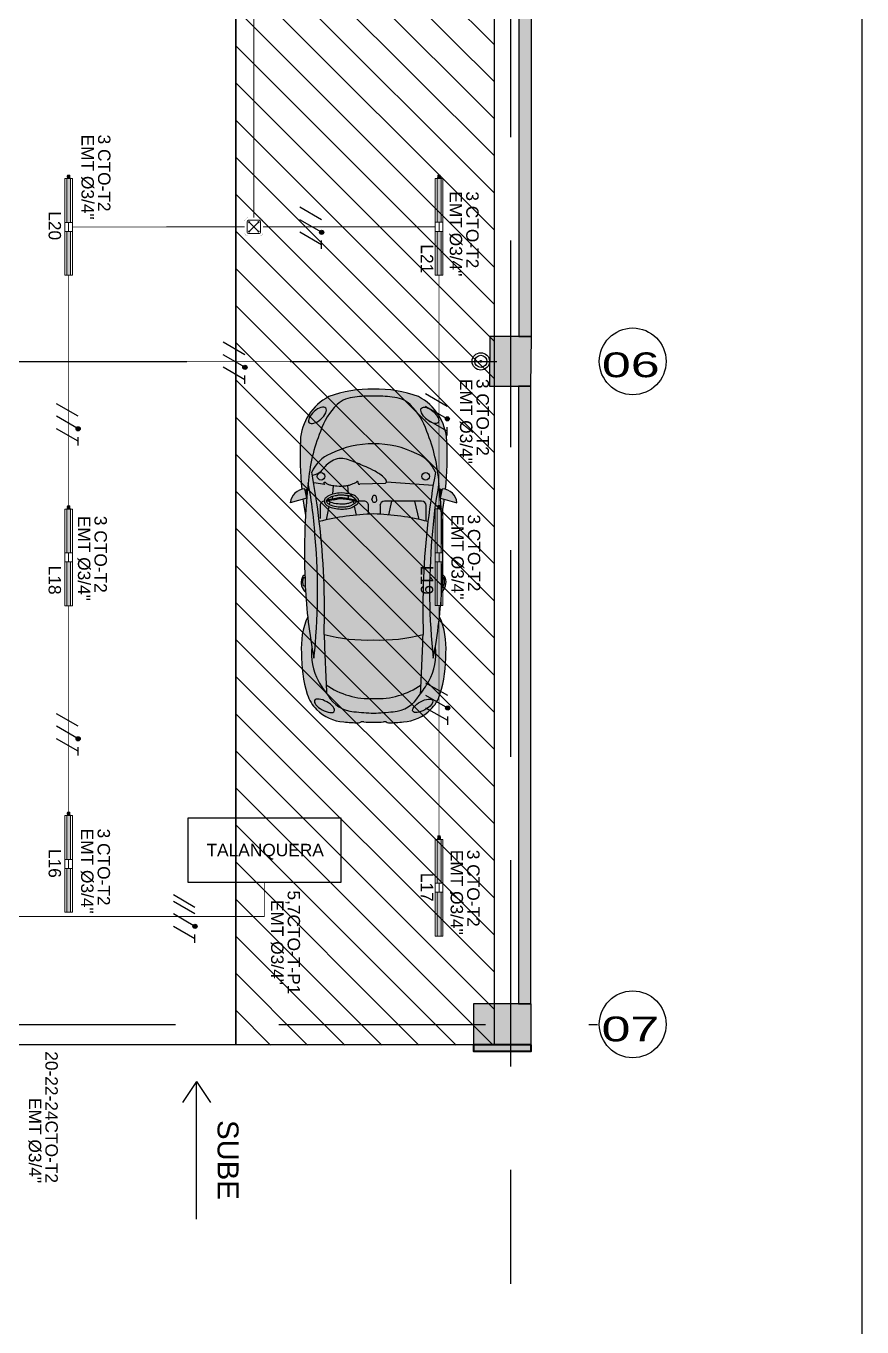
# Model space of a CAD drawing. Header units: metres. Extents: x 86 to 503, y -25 to 1141.
# Drawn here: x 221.56 to 231.67, y 133.42 to 149.17 of the extents above; entities that cross this region are included whole.
import ezdxf
from ezdxf.enums import TextEntityAlignment as Align
from ezdxf.lldxf.tags import DXFTag

# ---------------------------------------------------------------- set-up
doc = ezdxf.new("R2010")
doc.units = ezdxf.units.M
doc.linetypes.add('DASHED2', pattern=[9.525, 6.35, -3.175])
doc.linetypes.add('LÍNEAS_OCULTASX2', pattern=[0.75, 0.5, -0.25])
for name, color, linetype in [('-ALAMBRADO', 7, 'Continuous'), ('1amobla', 2, 'Continuous'), ('@F1', 251, 'Continuous'), ('_AUTOMOBILES', 1, 'Continuous'), ('_H-lleno', 255, 'Continuous'), ('AREA PARQUEO', 253, 'Continuous'), ('CAJA DE PASO', 86, 'Continuous'), ('GG_ILUMINACIÓN 04', 210, 'Continuous'), ('GG_PISO 1', 251, 'Continuous'), ('GG_PROYECCION', 9, 'DASHED2')]:
    doc.layers.add(name, color=color, linetype=linetype)
for name, color, linetype, lineweight in [('-CN-GYD-INTERRUPTORES DE PARED', 3, 'Continuous', 20), ('-CN-GYD-LUMINARIA LED HERMETICA', 1, 'Continuous', 5), ('-CN-GYD-TUBERÍA PRINCIPAL ILUMINACION', 5, 'Continuous', 5), ('-CN-GYD-TUBERÍA TOMACORRIENTE PVC', 86, 'Continuous', 18), ('_TEXTO', 7, 'Continuous', 9), ('Estructura', 6, 'Continuous', 40), ('Piso', 253, 'Continuous', 30), ('TEXTOS', 250, 'Continuous', 20)]:
    doc.layers.add(name, color=color, linetype=linetype, lineweight=lineweight)
doc.layers.add('JCA_HATCH 254', color=7, linetype='Continuous', true_color=0xc2c2c2)
doc.layers.add('Muro', color=7, linetype='Continuous', lineweight=40, true_color=0x424242)
doc.styles.add('CORPORATIVO', font='simplex.shx')
doc.styles.get("Standard").update_dxf_attribs({"font": 'arial.ttf'})
doc.styles.add('style2', font='arial.ttf', dxfattribs={"width": 1.5})
tags = doc.linetypes.add('EMT_LINE', pattern='A,0.5,-0.2,["EMT",Standard,S=0.1,R=0,X=-0.1,Y=-0.05],-0.25', length=0.95).pattern_tags.tags
tags[6] = DXFTag(74, 10)
pattern_1 = [(270, (73.633, -1.35), (10.40324, -6.00631), [1.50158, -10.51105]), (360, (73.6335, -2.101), (10.40324, 6.00631), [0.75079, -20.05569]), (360, (73.6335, -2.289), (10.40324, 6.00631), [0.60063, -20.20584]), (360, (73.6335, -1.9134), (10.40324, 6.00631), [0.60063, -20.20584]), (330, (73.633, -2.477), (10.40324, 6.00631), [0.4805, -11.53212]), (30, (73.633, -1.726), (4e-09, 12.01262), [0.4805, -11.53212])]

# ---------------------------------------------------------------- blocks, each defined once
blk = doc.blocks.new('GG_HERMETICA')
h = blk.add_hatch()
h.set_pattern_fill('SWAMP', color=252, scale=0.472938, angle=270)
h.set_pattern_definition(pattern_1)
h.paths.add_polyline_path([(-20, -30), (-20, 17), (-550, 17), (-550, -30)])
h = blk.add_hatch()
h.set_pattern_fill('SWAMP', color=252, scale=0.472938, angle=270)
h.set_pattern_definition(pattern_1)
h.paths.add_polyline_path([(620, -30), (620, 17), (90, 17), (90, -30)])
at = {"layer": '-CN-GYD-INTERRUPTORES DE PARED', "color": 1, "extrusion": (0, 0, -1)}
for p, q in [((-550, -53), (-550, 40)), ((-550, 40), (-525, 40)), ((-525, 40), (-20, 40)), ((90, 40), (620, 40)), ((620, 40), (620, -53)), ((-20, -53), (-550, -53)), ((594, -53), (90, -53)), ((620, -53), (594, -53))]:
    blk.add_line(p, q, dxfattribs=at)
at = {"layer": '-CN-GYD-INTERRUPTORES DE PARED', "color": 1}
for p, q in [((90, 40), (-20, 40)), ((-20, 40), (-20, -53)), ((90, -53), (90, 40)), ((622, 6), (620, 6)), ((620, 6), (620, -6)), ((622, 10), (623, 11)), ((622, 8), (622, 10)), ((622, 7), (622, 8)), ((622, 5), (622, 7)), ((622, -6), (622, 6)), ((623, 4), (622, 5)), ((622, -3), (623, 1)), ((623, 11), (623, 11)), ((623, 11), (630, 11)), ((623, 1), (623, 4)), ((623, 1), (623, 1)), ((630, 11), (630, 6)), ((630, 6), (631, 6)), ((631, 6), (631, 9)), ((631, 9), (639, 9)), ((639, 9), (639, 6)), ((639, 6), (640, 6)), ((640, 10), (650, 10)), ((640, 6), (640, 10)), ((650, 10), (652, 8)), ((652, 8), (656, 8)), ((656, 8), (658, 8)), ((658, 8), (661, 5)), ((661, 5), (661, -6)), ((-20, -6), (90, -6)), ((620, -19), (620, -6)), ((622, -19), (620, -19)), ((622, -6), (622, -3)), ((622, -6), (622, -9)), ((622, -6), (622, -19)), ((622, -9), (623, -13)), ((623, -17), (622, -18)), ((622, -18), (622, -19)), ((622, -19), (622, -21)), ((622, -21), (622, -22)), ((622, -22), (623, -24)), ((623, -13), (623, -14)), ((623, -14), (623, -17)), ((623, -24), (623, -24)), ((623, -24), (630, -24)), ((630, -24), (630, -19)), ((630, -19), (631, -19)), ((631, -19), (631, -22)), ((631, -22), (639, -22)), ((639, -22), (639, -19)), ((639, -19), (640, -19)), ((640, -19), (640, -22)), ((640, -22), (650, -22)), ((650, -22), (652, -20)), ((652, -20), (656, -20)), ((656, -20), (658, -20)), ((658, -20), (661, -17)), ((661, -17), (661, -6))]:
    blk.add_line(p, q, dxfattribs=at)
for points in [[(623, 4), (630, 4)], [(623, 1), (630, 1)], [(629, 11), (629, 4), (629, 1), (629, -6)], [(630, 6), (630, -6)], [(631, 6), (631, -6)], [(639, 2), (631, 2)], [(639, 6), (639, -6)], [(640, 6), (640, -6)], [(640, 1), (650, 1), (650, 3), (640, 3)], [(650, 3), (652, 5)], [(650, 1), (652, -3)], [(652, 8), (652, -6)], [(-20, -53), (90, -53)], [(623, -14), (630, -14)], [(623, -17), (630, -17)], [(629, -24), (629, -17), (629, -14), (629, -6)], [(630, -19), (630, -6)], [(631, -19), (631, -6)], [(639, -15), (631, -15)], [(639, -19), (639, -6)], [(640, -19), (640, -6)], [(640, -14), (650, -14), (650, -15), (640, -15)], [(650, -14), (652, -10)], [(650, -15), (652, -17)], [(652, -20), (652, -6)]]:
    blk.add_lwpolyline(points, dxfattribs=at)
at = {"color": 1}
for points in [[(-20, 17), (-20, -30), (-550, -30), (-550, 17)], [(620, 17), (620, -30), (90, -30), (90, 17)]]:
    blk.add_lwpolyline(points, close=True, dxfattribs=at)
blk = doc.blocks.new('Caja de paso')
at = {"layer": '-CN-GYD-TUBERÍA TOMACORRIENTE PVC', "const_width": 0.00173}
blk.add_lwpolyline([(-0.111, 0.067), (-0.111, -0.067, 0.414214), (-0.067, -0.111), (0.067, -0.111, 0.414214), (0.111, -0.067), (0.111, 0.067, 0.414214), (0.067, 0.111), (-0.067, 0.111, 0.414214)], format="xyb", close=True, dxfattribs=at)
at = {"layer": '-CN-GYD-TUBERÍA TOMACORRIENTE PVC'}
blk.add_lwpolyline([(-0.057, -0.082), (0.057, -0.082, 0.414214), (0.082, -0.057), (0.082, 0.057, 0.414214), (0.057, 0.082), (-0.057, 0.082, 0.414214), (-0.082, 0.057), (-0.082, -0.057, 0.414214)], format="xyb", close=True, dxfattribs=at)
at = {"layer": '-CN-GYD-TUBERÍA TOMACORRIENTE PVC', "linetype": 'LÍNEAS_OCULTASX2'}
for points in [[(-0.057, 0.057), (0.057, -0.057)], [(0.057, 0.057), (-0.057, -0.057)]]:
    blk.add_lwpolyline(points, dxfattribs=at)
at = {"layer": '-CN-GYD-TUBERÍA TOMACORRIENTE PVC'}
for centre in [(-0.057, 0.057), (0.057, 0.057), (-0.057, -0.057), (0.057, -0.057)]:
    blk.add_circle(centre, 0.00665, dxfattribs=at)
blk = doc.blocks.new('GG_BALA PISO 1')
at = {"lineweight": 5}
h = blk.add_hatch(dxfattribs=at)
h.set_pattern_fill('ANSI31', color=8, scale=10)
h.set_pattern_definition([(45, (0, 0), (-0.88388, 0.88388), [])])
edge = h.paths.add_edge_path()
edge.add_arc((0, 0), 4.51, 0, 360)
blk.add_circle((0, 0), 42)
at = {"color": 8}
for radius in [29.3, 4.51]:
    blk.add_circle((0, 0), radius, dxfattribs=at)
at = {"color": 7, "style": 'CORPORATIVO'}
blk.add_attdef('IDENTIFICACION', text='', height=2, dxfattribs=at).set_placement((-0.4, 92), align=Align.BOTTOM_CENTER)
at = {"color": 7, "style": 'CORPORATIVO', "flags": 1}
for tag, p in [('TIPOCONTROL', (-45.1, 0)), ('CONTROL', (-45.1, 10.4)), ('ACTUADOR', (-45.1, -10.4))]:
    blk.add_attdef(tag, text='', height=2, dxfattribs=at).set_placement(p, align=Align.MIDDLE_RIGHT)
for tag, p in [('FABRICANTE', (44.6, 15.6)), ('REFERENCIA', (44.6, 5.2)), ('LOCALIZACION', (44.6, -5.2)), ('POTENCIA', (44.6, -15.6))]:
    blk.add_attdef(tag, text='', height=2, dxfattribs=at).set_placement(p, align=Align.MIDDLE_LEFT)
at = {"color": 7, "style": 'CORPORATIVO'}
blk.add_attdef('CIRCUITO', text='', height=2, dxfattribs=at).set_placement((22.5, -101.2), align=Align.TOP_LEFT)
blk = doc.blocks.new('3x')
at = {"layer": '-ALAMBRADO'}
h = blk.add_hatch(color=256, dxfattribs=at)
edge = h.paths.add_edge_path()
edge.add_arc((0.078, 0.13), 0.025, 0, 360)
for p, q in [((-0.152, 0.13), (-0.302, -0.13)), ((-0.072, 0.13), (-0.222, -0.13)), ((0.078, 0.13), (-0.072, -0.13)), ((0.228, 0.13), (0.078, -0.13))]:
    blk.add_line(p, q, dxfattribs=at)
blk.add_lwpolyline([(0.278, 0.13), (0.178, 0.13)], dxfattribs=at)
blk.add_circle((0.078, 0.13), 0.025, dxfattribs=at)
blk = doc.blocks.new('*U62')
at = {"layer": '-ALAMBRADO'}
blk.add_blockref('3x', (0, 0), dxfattribs=at)
blk = doc.blocks.new('2x')
at = {"layer": '-ALAMBRADO'}
h = blk.add_hatch(color=256, dxfattribs=at)
edge = h.paths.add_edge_path()
edge.add_arc((0.075, 0.13), 0.025, 0, 360)
for p, q in [((-0.075, 0.13), (-0.225, -0.13)), ((0.075, 0.13), (-0.075, -0.13)), ((0.225, 0.13), (0.075, -0.13))]:
    blk.add_line(p, q, dxfattribs=at)
blk.add_lwpolyline([(0.275, 0.13), (0.175, 0.13)], dxfattribs=at)
blk.add_circle((0.075, 0.13), 0.025, dxfattribs=at)
blk = doc.blocks.new('*U50')
at = {"layer": '-ALAMBRADO'}
blk.add_blockref('2x', (0, 0), dxfattribs=at)
blk = doc.blocks.new('WVG&%SOL')
at = {"layer": '_H-lleno'}
for points in [[(2.702, 2.046), (2.759, 1.843), (2.873, 1.868, 0.376745)], [(4.01, 1.023, 0.038434), (3.999, 1.252, 0.165051), (3.909, 1.471, 0.116028), (3.578, 1.676, 0.079533), (2.939, 1.825, -0.034914), (2.267, 1.739, -0.050272), (0.794, 1.756, -0.005604), (0.931, 1.78, 0.156483), (0.512, 1.7, 0.040994), (0.36, 1.601, -0.002724), (1.083, 1.631, 0.037623), (2.471, 1.689, 0.015614), (3.079, 1.782, -0.195233), (3.304, 1.552, -0.1149), (3.427, 1.023, -0.1149), (3.304, 0.494, -0.195233), (3.079, 0.264, 0.015614), (2.471, 0.356, 0.037623), (1.083, 0.415, -0.002724), (0.36, 0.445, 0.040994), (0.512, 0.345, 0.156483), (0.931, 0.265, -0.005604), (0.794, 0.29, -0.050272), (2.267, 0.306, -0.034914), (2.939, 0.221, 0.079533), (3.578, 0.37, 0.116028), (3.909, 0.575, 0.165051), (3.999, 0.793, 0.038434)], [(2.939, 1.825, 0.040737), (1.68, 1.861, 0.035921), (0.794, 1.756, 0.050272), (2.267, 1.739, 0.034914)], [(1.68, 1.861, 0.003237), (1.6, 1.857, -0.302201), (1.78, 1.902, -0.382363), (1.81, 1.867, 0.004188)], [(2.746, 1.89, 0.012662), (2.546, 1.858, -0.00691), (2.759, 1.843)], [(2.267, 0.306, 0.050272), (0.794, 0.29, 0.035921), (1.68, 0.184, 0.040737), (2.939, 0.221, 0.034914)], [(1.68, 0.184, -0.003237), (1.6, 0.189, 0.302201), (1.78, 0.144, 0.382363), (1.81, 0.179, -0.004188), (1.68, 0.184, 0.370606), (1.69, 0.159, 0.133562), (1.727, 0.152, 0.082304), (1.774, 0.157, 0.720766), (1.775, 0.178, -0.720766), (1.774, 0.157, -0.082304), (1.727, 0.152, -0.131494), (1.691, 0.159, -0.378629)], [(2.759, 0.203, -0.00691), (2.546, 0.187, 0.012662), (2.746, 0.155)], [(2.873, 0.178), (2.759, 0.203), (2.702, 0, 0.376745)]]:
    blk.add_hatch(color=256, dxfattribs=at).paths.add_polyline_path(points)
h = blk.add_hatch(color=256, dxfattribs=at)
h.paths.add_polyline_path([(4.005, 0.472, 0.098289), (4.097, 1.023, 0.098289), (4.005, 1.573, 0.265263), (3.464, 1.922, 0.037363), (2.868, 1.905, -0.050523), (2.873, 1.868), (2.858, 1.864), (2.873, 1.832, -0.002164), (2.939, 1.825, -0.079533), (3.578, 1.676, -0.116028), (3.909, 1.471, -0.165051), (3.999, 1.252, -0.038434), (4.01, 1.023, -0.038434), (3.999, 0.793, -0.165051), (3.909, 0.575, -0.116028), (3.578, 0.37, -0.079533), (2.939, 0.221, -0.002164), (2.873, 0.214), (2.858, 0.181), (2.873, 0.178, -0.050523), (2.868, 0.141, 0.037363), (3.464, 0.123, 0.265263)])
edge = h.paths.add_edge_path(flags=0)
edge.add_ellipse((3.775, 0.333), major_axis=(0.09, 0.102), ratio=0.463754, start_angle=0, end_angle=360)
edge = h.paths.add_edge_path(flags=0)
edge.add_ellipse((3.775, 1.712), major_axis=(-0.09, 0.102), ratio=0.463754, start_angle=0, end_angle=360, ccw=False)
edge = h.paths.add_edge_path(flags=16)
edge.add_ellipse((3.775, 0.333), major_axis=(0.09, 0.102), ratio=0.463754, start_angle=0, end_angle=360)
edge = h.paths.add_edge_path(flags=16)
edge.add_ellipse((3.775, 1.712), major_axis=(-0.09, 0.102), ratio=0.463754, start_angle=0, end_angle=360, ccw=False)
h = blk.add_hatch(color=256, dxfattribs=at)
h.paths.add_polyline_path([(0.351, 1.838, 0.12145), (0.162, 1.722, 0.182603), (0.011, 1.389, 0.029325), (0, 1.208, 0.083808), (0.011, 1.175, -0.015143), (0.011, 1.144, 0.03333), (0.006, 1.023, 0.03333), (0.011, 0.901, -0.015143), (0.011, 0.87, 0.083808), (0, 0.838, 0.029325), (0.011, 0.656, 0.182603), (0.162, 0.323, 0.12145), (0.351, 0.208, 0.08496), (0.855, 0.137, 0.124038), (1.301, 0.214, -0.015027), (0.931, 0.265, -0.156483), (0.512, 0.345, -0.048195), (0.336, 0.465, -0.259383), (0.135, 0.782, -0.003945), (0.116, 1.023, -0.003945), (0.135, 1.264, -0.259383), (0.336, 1.581, -0.048195), (0.512, 1.7, -0.156483), (0.931, 1.78, -0.015027), (1.301, 1.832, 0.124038), (0.855, 1.908, 0.08496)])
edge = h.paths.add_edge_path(flags=16)
edge.add_ellipse((0.208, 1.626), major_axis=(0.067, 0.121), ratio=0.405921, start_angle=0, end_angle=360, ccw=False)
h.paths.add_polyline_path([(1.083, 1.631, 0.037623), (2.471, 1.689, 0.015614), (3.079, 1.782, -0.195233), (3.304, 1.552, -0.1149), (3.427, 1.023, -0.1149), (3.304, 0.494, -0.195233), (3.079, 0.264, 0.015614), (2.471, 0.356, 0.037623), (1.083, 0.415, -0.002321), (0.467, 0.44, -0.169228), (0.298, 1.023, -0.169228), (0.467, 1.606, -0.002321)])
h = blk.add_hatch(color=256, dxfattribs=at)
h.paths.add_polyline_path([(0.351, 1.838, 0.12145), (0.162, 1.722, 0.182603), (0.011, 1.389, 0.029325), (0, 1.208, 0.083808), (0.011, 1.175, -0.015143), (0.011, 1.144, 0.03333), (0.006, 1.023, 0.03333), (0.011, 0.901, -0.015143), (0.011, 0.87, 0.083808), (0, 0.838, 0.029325), (0.011, 0.656, 0.182603), (0.162, 0.323, 0.12145), (0.351, 0.208, 0.08496), (0.855, 0.137, 0.124038), (1.301, 0.214, -0.015027), (0.931, 0.265, -0.156483), (0.512, 0.345, -0.048195), (0.336, 0.465, -0.259383), (0.135, 0.782, -0.003945), (0.116, 1.023, -0.003945), (0.135, 1.264, -0.259383), (0.336, 1.581, -0.048195), (0.512, 1.7, -0.156483), (0.931, 1.78, -0.015027), (1.301, 1.832, 0.124038), (0.855, 1.908, 0.08496)])
edge = h.paths.add_edge_path(flags=16)
edge.add_ellipse((0.208, 1.626), major_axis=(0.067, 0.121), ratio=0.405921, start_angle=0, end_angle=360, ccw=False)
h.paths.add_polyline_path([(2.471, 1.689, -0.037623), (1.083, 1.631, 0.072177), (1.017, 1.023, 0.072177), (1.083, 0.415, -0.037623), (2.471, 0.356, 0.055837), (2.565, 1.023, 0.055837)])
h.paths.add_polyline_path([(2.768, 0.989), (2.749, 0.985, -1.5), (2.749, 1.041), (2.768, 1.038, -1)], flags=16)
edge = h.paths.add_edge_path()
edge.add_line((2.722, 0.89), (2.722, 0.433))
edge.add_arc((2.667, 0.433), 0.0544, 270, 360, ccw=False)
edge.add_line((2.667, 0.378), (2.476, 0.378))
edge.add_arc((-0.458, 1.111), 3.024, 345.5534, 345.9894, ccw=False)
edge.add_arc((1.294, -9.433), 9.859, 80.5373, 83.1462, ccw=False)
edge.add_line((2.915, 0.292), (2.956, 0.866))
edge.add_spline(control_points=[(2.956, 0.866), (2.949, 0.868), (2.942, 0.874), (2.939, 0.881)], knot_values=[0, 0, 0, 0, 0.527288, 0.527288, 0.527288, 0.527288], degree=3, periodic=0)
edge.add_line((2.939, 0.881), (2.932, 1.193))
edge.add_spline(control_points=[(2.932, 1.193), (2.931, 1.2), (2.926, 1.216), (2.939, 1.213), (2.947, 1.216), (2.956, 1.215), (2.963, 1.218), (2.969, 1.224), (2.951, 1.232), (2.942, 1.268), (2.919, 1.312), (2.906, 1.385), (2.906, 1.45), (2.91, 1.5), (2.912, 1.514)], knot_values=[0.141298, 0.141298, 0.141298, 0.141298, 0.159943, 0.165931, 0.172001, 0.183023, 0.189716, 0.194702, 0.19969, 0.230667, 0.293381, 0.334048, 0.431764, 0.469446, 0.469446, 0.469446, 0.469446], degree=3, periodic=0)
edge.add_line((2.915, 1.338), (2.814, 1.333))
edge.add_spline(control_points=[(2.721, 1.628), (2.727, 1.628), (2.739, 1.625), (2.758, 1.618), (2.774, 1.595), (2.801, 1.556), (2.817, 1.47), (2.827, 1.435), (2.812, 1.326), (2.815, 1.34), (2.817, 1.354), (2.805, 1.275), (2.786, 1.253), (2.758, 1.214), (2.734, 1.206), (2.723, 1.206), (2.722, 1.206)], knot_values=[0.610155, 0.610155, 0.610155, 0.610155, 0.626247, 0.643672, 0.663469, 0.698879, 0.775847, 0.869639, 0.907731, 0.907731, 0.907731, 0.947421, 0.997365, 1.038981, 1.062017, 1.06671, 1.06671, 1.06671, 1.06671], degree=3, periodic=0)
edge.add_line((2.722, 1.206), (2.722, 1.14))
edge.add_arc((2.667, 1.14), 0.0544, 270, 360, ccw=False)
edge.add_line((2.667, 1.085), (2.562, 1.085))
edge.add_arc((-0.458, 0.935), 3.024, 1.6629, 2.8483, ccw=False)
edge.add_arc((-0.458, 1.111), 3.024, 356.8483, 358.3371, ccw=False)
edge.add_line((2.562, 0.944), (2.667, 0.944))
edge.add_arc((2.667, 0.89), 0.0544, 0, 90, ccw=False)
h = blk.add_hatch(color=256, dxfattribs=at)
h.paths.add_polyline_path([(0.351, 1.838, 0.12145), (0.162, 1.722, 0.182603), (0.011, 1.389, 0.029325), (0, 1.208, 0.083808), (0.011, 1.175, -0.015143), (0.011, 1.144, 0.03333), (0.006, 1.023, 0.03333), (0.011, 0.901, -0.015143), (0.011, 0.87, 0.083808), (0, 0.838, 0.029325), (0.011, 0.656, 0.182603), (0.162, 0.323, 0.12145), (0.351, 0.208, 0.08496), (0.855, 0.137, 0.124038), (1.301, 0.214, -0.015027), (0.931, 0.265, -0.156483), (0.512, 0.345, -0.048195), (0.336, 0.465, -0.259383), (0.135, 0.782, -0.003945), (0.116, 1.023, -0.003945), (0.135, 1.264, -0.259383), (0.336, 1.581, -0.048195), (0.512, 1.7, -0.156483), (0.931, 1.78, -0.015027), (1.301, 1.832, 0.124038), (0.855, 1.908, 0.08496)])
edge = h.paths.add_edge_path(flags=16)
edge.add_ellipse((0.208, 1.626), major_axis=(0.067, 0.121), ratio=0.405921, start_angle=0, end_angle=360, ccw=False)
h.paths.add_polyline_path([(0.298, 1.023, -0.169228), (0.467, 1.606, 0.000403), (0.36, 1.601, 0.007186), (0.336, 1.581, 0.259383), (0.135, 1.264, 0.003945), (0.116, 1.023, 0.003945), (0.135, 0.782, 0.259383), (0.336, 0.465, 0.007186), (0.36, 0.445, 0.000403), (0.467, 0.44, -0.169228)], flags=17)
for points in [[(2.858, 1.864), (2.759, 1.843, -0.003686), (2.873, 1.832)], [(2.873, 0.214, -0.003686), (2.759, 0.203), (2.858, 0.181)]]:
    blk.add_hatch(color=256, dxfattribs=at).paths.add_polyline_path(points, flags=17)
h = blk.add_hatch(color=256, dxfattribs=at)
edge = h.paths.add_edge_path()
edge.add_ellipse((3.775, 1.712), major_axis=(0.09, -0.102), ratio=0.463754, start_angle=0, end_angle=360, ccw=False)
h = blk.add_hatch(color=256, dxfattribs=at)
edge = h.paths.add_edge_path()
edge.add_ellipse((0.208, 1.626), major_axis=(0.067, 0.121), ratio=0.405921, start_angle=0, end_angle=360, ccw=False)
h = blk.add_hatch(color=256, dxfattribs=at)
edge = h.paths.add_edge_path()
edge.add_ellipse((3.775, 0.333), major_axis=(0.09, 0.102), ratio=0.463754, start_angle=0, end_angle=360)
at = {"layer": '@F1', "linetype": 'Continuous'}
for p, q in [((2.759, 1.843), (2.702, 2.046)), ((2.759, 1.843), (2.873, 1.868)), ((2.858, 1.864), (2.873, 1.832)), ((2.925, 1.622), (2.946, 1.758)), ((2.655, 1.573), (2.491, 1.607)), ((2.739, 1.514), (2.722, 1.601)), ((2.751, 1.515), (2.734, 1.602)), ((2.712, 1.561), (2.682, 1.567)), ((2.745, 1.341), (2.722, 1.233)), ((2.757, 1.342), (2.734, 1.234)), ((2.661, 1.261), (2.551, 1.237)), ((2.722, 1.275), (2.688, 1.267)), ((2.738, 1.044), (2.768, 1.038)), ((2.738, 0.983), (2.768, 0.989)), ((2.72, 0.803), (2.554, 0.838)), ((2.667, 0.944), (2.562, 0.944)), ((2.722, 0.433), (2.722, 0.89)), ((2.722, 0.519), (2.497, 0.469)), ((2.476, 0.378), (2.667, 0.378)), ((2.759, 0.203), (2.702, 0)), ((2.759, 0.203), (2.873, 0.178)), ((2.858, 0.181), (2.873, 0.214))]:
    blk.add_line(p, q, dxfattribs=at)
at = {"layer": '@F1'}
for p, q in [((2.748, 1.528), (2.782, 1.525)), ((2.809, 1.523), (2.915, 1.514)), ((2.755, 1.33), (2.788, 1.332)), ((2.814, 1.333), (2.914, 1.338)), ((2.939, 0.881), (2.932, 1.193)), ((2.915, 0.292), (2.956, 0.866))]:
    blk.add_line(p, q, dxfattribs=at)
at = {"layer": '@F1', "linetype": 'Continuous'}
for points in [[(2.722, 1.624, 0.414214), (2.667, 1.678), (2.507, 1.678)], [(2.562, 1.085), (2.667, 1.085, 0.414214), (2.722, 1.14), (2.722, 1.206)]]:
    blk.add_lwpolyline(points, format="xyb", dxfattribs=at)
for points in [[(2.722, 1.578), (2.722, 1.601)], [(2.722, 1.233), (2.722, 1.275)]]:
    blk.add_lwpolyline(points, dxfattribs=at)
for centre, radius, start, end in [((2.686, 1.859), 0.187, 2.5895, 85.1642), ((3.28, -2.074), 4, 87.3617, 95.9207), ((3.429, 1.274), 0.649, 27.4706, 86.8958), ((0.49, 1.398), 0.461, 107.6667, 135.3654), ((0.809, 0.399), 1.509, 88.2419, 107.6667), ((0.846, 1.087), 0.699, 83.0468, 118.6215), ((1.97, -4.354), 6.222, 92.6645, 100.8935), ((0.927, 0.984), 0.927, 66.1695, 94.4524), ((1.724, 1.744), 0.167, 70.422, 137.6815), ((1.7, 1.868), 0.0208, 117.3553, 198.6953), ((2.088, -5.871), 7.743, 83.6862, 93.0174), ((1.723, 1.822), 0.072, 86.3517, 116.7819), ((1.735, 1.75), 0.144, 74.075, 92.8953), ((1.77, 1.877), 0.0125, 295.4097, 69.5872), ((1.775, 1.867), 0.0346, 358.953, 82.653), ((1.991, 6.591), 4.859, 273.2586, 281.2572), ((1.294, 11.478), 9.859, 276.8538, 280.432), ((3.28, -2.074), 4, 97.6796, 100.5813), ((2.793, -0.244), 2.074, 67.7656, 85.955), ((2.908, 1.389), 0.428, 22.2685, 66.4568), ((0.527, 1.355), 0.518, 134.8156, 176.2091), ((1.219, 1.071), 0.923, 144.5605, 182.9807), ((1.041, 0.73), 1.106, 118.6215, 129.6583), ((3.481, -64.727), 66.401, 92.06958, 92.69392), ((1.612, 9.056), 7.346, 263.6037, 275.1155), ((3.146, 1.099), 2.13, 165.5498, 182.063), ((1.388, 10.865), 9.239, 268.1085, 276.7269), ((-0.458, 0.935), 3.024, 1.6629, 14.4466), ((3.308, 0.869), 0.851, 45.0395, 71.5127), ((0.52, 1.242), 0.386, 118.5377, 176.7022), ((2.23, 1.023), 1.197, 359.966, 26.1842), ((3.632, 1.229), 0.368, 3.5765, 41.0654), ((2.664, 1.068), 1.433, 358.203, 20.657), ((1.552, 1.207), 1.552, 173.2716, 179.9906), ((0.101, 1.225), 0.102, 189.8044, 208.967), ((0.92, 1.051), 0.914, 174.1186, 181.7543), ((-0.503, 1.168), 0.514, 357.37, 0.8403), ((15.395, -0.052), 15.317, 175.0732, 175.9774), ((2.515, 1.064), 1.496, 358.4023, 7.2064), ((0.92, 0.995), 0.914, 178.2457, 185.8814), ((15.395, 2.097), 15.317, 184.0226, 184.9268), ((1.219, 0.975), 0.923, 177.0193, 215.4395), ((3.146, 0.946), 2.13, 177.937, 194.4502), ((-0.458, 1.111), 3.024, 345.5534, 358.3371), ((2.738, 1.013), 0.0305, 67.3801, 292.6199), ((2.768, 1.013), 0.0244, 270, 90), ((2.23, 1.022), 1.197, 333.8158, 0.034), ((2.515, 0.981), 1.496, 352.7936, 1.5977), ((2.664, 0.978), 1.433, 339.343, 1.797), ((0.101, 0.821), 0.102, 151.033, 170.1956), ((1.552, 0.838), 1.552, 180.0094, 186.7284), ((-0.503, 0.878), 0.514, 359.1597, 2.63), ((2.667, 0.89), 0.0544, 0, 90), ((0.527, 0.691), 0.518, 183.7909, 225.1844), ((0.52, 0.804), 0.386, 183.2978, 241.4623), ((3.632, 0.816), 0.368, 318.9346, 356.4235), ((2.908, 0.656), 0.428, 293.5432, 337.7315), ((3.308, 1.177), 0.851, 288.4873, 314.9605), ((0.49, 0.647), 0.461, 224.6346, 252.3333), ((1.041, 1.316), 1.106, 230.3417, 241.3785), ((3.481, 66.773), 66.401, 267.30608, 267.93042), ((0.846, 0.959), 0.699, 241.3785, 276.9532), ((1.612, -7.01), 7.346, 84.8845, 96.3963), ((1.388, -8.82), 9.239, 83.2731, 91.8915), ((1.294, -9.433), 9.859, 79.568, 83.1462), ((2.667, 0.433), 0.0544, 270, 360), ((2.793, 2.289), 2.074, 274.045, 292.2344), ((3.429, 0.772), 0.649, 273.1042, 332.5294), ((0.809, 1.646), 1.509, 252.3333, 271.7581), ((1.97, 6.4), 6.222, 259.1065, 267.3355), ((0.927, 1.061), 0.927, 265.5476, 293.8305), ((1.724, 0.301), 0.167, 222.3185, 289.578), ((1.7, 0.178), 0.0208, 161.3047, 242.6447), ((2.088, 7.917), 7.743, 266.9826, 276.3138), ((1.771, 0.168), 0.0111, 285.925, 69.0437), ((1.775, 0.178), 0.0346, 277.347, 1.047), ((1.991, -4.545), 4.859, 78.7428, 86.7414), ((3.28, 4.119), 4, 259.4187, 262.3204), ((2.686, 0.186), 0.187, 274.8358, 357.4105), ((1.723, 0.224), 0.072, 243.2181, 273.6483), ((1.735, 0.296), 0.144, 267.1047, 285.925), ((3.28, 4.119), 4, 264.0793, 272.6383)]:
    blk.add_arc(centre, radius, start, end, dxfattribs=at)
at = {"layer": '@F1', "linetype": 'Continuous', "extrusion": (0, 0, -1)}
for centre, major_axis, ratio in [((0.208, 1.626), (0.067, 0.121), 0.405921), ((3.775, 1.712), (0.09, -0.102), 0.463754)]:
    blk.add_ellipse(centre, major_axis=major_axis, ratio=ratio, dxfattribs=at)
at = {"layer": '@F1'}
for centre in [(3.026, 1.667), (3.026, 0.384)]:
    blk.add_ellipse(centre, major_axis=(0, -0.0467), ratio=0.983266, start_param=4.712389, end_param=10.995574, dxfattribs=at)
at = {"layer": '@F1', "linetype": 'Continuous'}
for centre, major_axis, ratio in [((0.208, 0.42), (0.067, -0.121), 0.405921), ((3.775, 0.333), (0.09, 0.102), 0.463754)]:
    blk.add_ellipse(centre, major_axis=major_axis, ratio=ratio, dxfattribs=at)
at = {"layer": '@F1'}
for points, knots in [([(2.939, 0.881), (2.942, 0.874), (2.964, 0.856), (3.012, 0.893), (3.051, 0.94), (3.098, 1.02), (3.152, 1.134), (3.201, 1.26), (3.246, 1.376), (3.247, 1.474), (3.206, 1.555), (3.154, 1.617), (3.098, 1.656), (3.066, 1.696), (3.049, 1.723), (3.035, 1.774)], [0, 0, 0, 0, 0.527288, 1.647451, 3.487558, 5.099073, 7.968657, 12.238313, 14.475187, 16.613757, 18.744202, 20.639343, 22.223389, 23.452731, 24.286529, 24.286529, 24.286529, 24.286529]), ([(2.815, 1.34), (2.817, 1.354), (2.805, 1.275), (2.786, 1.253), (2.758, 1.214), (2.726, 1.204), (2.692, 1.21), (2.669, 1.249), (2.636, 1.299), (2.624, 1.37), (2.624, 1.449), (2.634, 1.522), (2.657, 1.582), (2.685, 1.618), (2.715, 1.63), (2.738, 1.625), (2.758, 1.618), (2.774, 1.595), (2.801, 1.556), (2.817, 1.47), (2.827, 1.435), (2.812, 1.326), (2.815, 1.34)], [0, 0, 0, 0, 0.03969, 0.089634, 0.13125, 0.1542862, 0.1797268, 0.2207266, 0.2680991, 0.3447665, 0.4095645, 0.4843001, 0.541515, 0.5817687, 0.6060665, 0.6262474, 0.6436722, 0.6634686, 0.6988791, 0.7758465, 0.8696394, 0.907731, 0.907731, 0.907731, 0.907731]), ([(2.788, 1.338), (2.787, 1.333), (2.786, 1.328), (2.784, 1.317), (2.783, 1.311), (2.779, 1.294), (2.776, 1.287), (2.772, 1.278), (2.77, 1.274), (2.765, 1.268), (2.764, 1.266), (2.757, 1.258), (2.752, 1.251), (2.745, 1.243), (2.742, 1.241), (2.738, 1.237), (2.736, 1.236), (2.731, 1.234), (2.729, 1.233), (2.723, 1.233), (2.719, 1.233), (2.714, 1.234), (2.713, 1.235), (2.71, 1.236), (2.708, 1.238), (2.703, 1.243), (2.701, 1.247), (2.695, 1.256), (2.691, 1.262), (2.685, 1.272), (2.682, 1.277), (2.675, 1.288), (2.672, 1.294), (2.666, 1.306), (2.664, 1.313), (2.659, 1.326), (2.658, 1.333), (2.653, 1.355), (2.652, 1.371), (2.65, 1.402), (2.65, 1.418), (2.653, 1.465), (2.657, 1.496), (2.669, 1.537), (2.673, 1.548), (2.681, 1.564), (2.684, 1.57), (2.69, 1.581), (2.694, 1.586), (2.701, 1.593), (2.704, 1.595), (2.711, 1.599), (2.714, 1.601), (2.718, 1.601), (2.719, 1.601), (2.723, 1.601), (2.725, 1.601), (2.73, 1.599), (2.733, 1.599), (2.738, 1.597), (2.739, 1.596), (2.741, 1.595), (2.741, 1.595), (2.742, 1.595), (2.742, 1.594), (2.744, 1.591), (2.746, 1.589), (2.75, 1.583), (2.752, 1.581), (2.755, 1.576), (2.757, 1.573), (2.761, 1.566), (2.764, 1.562), (2.769, 1.553), (2.771, 1.548), (2.775, 1.538), (2.777, 1.532), (2.781, 1.516), (2.784, 1.504), (2.788, 1.486), (2.789, 1.48), (2.792, 1.468), (2.793, 1.463), (2.795, 1.449), (2.796, 1.44), (2.796, 1.421), (2.796, 1.414), (2.795, 1.401), (2.794, 1.395), (2.792, 1.374), (2.79, 1.355), (2.788, 1.344), (2.788, 1.342), (2.788, 1.34), (2.788, 1.339), (2.788, 1.338), (2.788, 1.338), (2.788, 1.338)], [0.497033, 0.497033, 0.497033, 0.497033, 0.723444, 0.723444, 0.974636, 0.974636, 1.50964, 1.50964, 2.044645, 2.044645, 2.271061, 2.271061, 2.862376, 2.862376, 3.217654, 3.217654, 3.537253, 3.537253, 3.856852, 3.856852, 4.368613, 4.368613, 4.584627, 4.584627, 4.99269, 4.99269, 5.400753, 5.400753, 5.808816, 5.808816, 6.216879, 6.216879, 6.778716, 6.778716, 7.350371, 7.350371, 7.922025, 7.922025, 9.065335, 9.065335, 10.208644, 10.208644, 12.495263, 12.495263, 13.409896, 13.409896, 13.929088, 13.929088, 14.44828, 14.44828, 14.909885, 14.909885, 15.371489, 15.371489, 15.62524, 15.62524, 15.87899, 15.87899, 16.120875, 16.120875, 16.36276, 16.36276, 16.51635, 16.51635, 16.669941, 16.669941, 16.921521, 16.921521, 17.136676, 17.136676, 17.351831, 17.351831, 17.782142, 17.782142, 18.204974, 18.204974, 18.627807, 18.627807, 19.473473, 19.473473, 19.978923, 19.978923, 20.484372, 20.484372, 21.475119, 21.475119, 21.859144, 21.859144, 22.162884, 22.162884, 22.770362, 22.770362, 22.900493, 22.900493, 22.951221, 22.951221, 22.964298, 22.964298, 22.964298, 22.964298]), ([(2.925, 1.622), (2.929, 1.624), (2.936, 1.63), (2.953, 1.634), (2.954, 1.624), (2.953, 1.617), (2.947, 1.609), (2.936, 1.6), (2.926, 1.578), (2.914, 1.536), (2.906, 1.462), (2.906, 1.385), (2.919, 1.312), (2.942, 1.268), (2.951, 1.232), (2.969, 1.224), (2.963, 1.218), (2.956, 1.215), (2.947, 1.216), (2.939, 1.213), (2.926, 1.216), (2.931, 1.2), (2.932, 1.193)], [0, 0, 0, 0, 0.0138597, 0.0278304, 0.0329137, 0.0379971, 0.0465756, 0.0592704, 0.0762214, 0.1105991, 0.1789801, 0.2766959, 0.3173629, 0.3800771, 0.4110544, 0.4160421, 0.4210284, 0.4277212, 0.4387433, 0.4448131, 0.4508005, 0.4694463, 0.4694463, 0.4694463, 0.4694463]), ([(2.728, 1.261), (2.726, 1.264), (2.724, 1.266), (2.719, 1.274), (2.716, 1.279), (2.71, 1.29), (2.706, 1.296), (2.7, 1.308), (2.698, 1.315), (2.694, 1.328), (2.692, 1.336), (2.688, 1.358), (2.686, 1.373), (2.685, 1.405), (2.685, 1.42), (2.687, 1.467), (2.691, 1.498), (2.703, 1.539), (2.707, 1.55), (2.715, 1.566), (2.718, 1.572), (2.723, 1.58), (2.724, 1.581), (2.725, 1.583)], [5.596292, 5.596292, 5.596292, 5.596292, 5.808816, 5.808816, 6.216879, 6.216879, 6.778716, 6.778716, 7.350371, 7.350371, 7.922025, 7.922025, 9.065335, 9.065335, 10.208644, 10.208644, 12.495263, 12.495263, 13.409896, 13.409896, 13.929088, 13.929088, 14.118229, 14.118229, 14.118229, 14.118229]), ([(2.739, 1.514), (2.74, 1.507), (2.742, 1.5), (2.745, 1.486), (2.746, 1.48), (2.749, 1.468), (2.75, 1.463), (2.752, 1.449), (2.753, 1.44), (2.753, 1.421), (2.753, 1.414), (2.752, 1.401), (2.751, 1.395), (2.749, 1.374), (2.747, 1.355), (2.745, 1.344), (2.745, 1.343), (2.745, 1.341)], [18.939067, 18.939067, 18.939067, 18.939067, 19.473473, 19.473473, 19.978923, 19.978923, 20.484372, 20.484372, 21.475119, 21.475119, 21.859144, 21.859144, 22.162884, 22.162884, 22.770362, 22.770362, 22.871566, 22.871566, 22.871566, 22.871566]), ([(2.751, 1.515), (2.752, 1.508), (2.754, 1.501), (2.757, 1.487), (2.758, 1.481), (2.761, 1.469), (2.762, 1.464), (2.764, 1.45), (2.765, 1.441), (2.765, 1.422), (2.765, 1.415), (2.764, 1.402), (2.763, 1.396), (2.761, 1.375), (2.759, 1.356), (2.757, 1.345), (2.757, 1.344), (2.757, 1.342)], [18.939067, 18.939067, 18.939067, 18.939067, 19.473473, 19.473473, 19.978923, 19.978923, 20.484372, 20.484372, 21.475119, 21.475119, 21.859144, 21.859144, 22.162884, 22.162884, 22.770362, 22.770362, 22.871566, 22.871566, 22.871566, 22.871566])]:
    blk.add_open_spline(points, degree=3, knots=knots, dxfattribs=at)
blk = doc.blocks.new('automovil planta')
at = {"layer": '_AUTOMOBILES', "rotation": 90.88404490339994}
blk.add_blockref('WVG&%SOL', (1.086, -4.08), dxfattribs=at)
blk = doc.blocks.new('estructura etapa 3')
at = {"layer": 'GG_PISO 1'}
h = blk.add_hatch(color=256, dxfattribs=at)
h.paths.add_polyline_path([(-91.651, -6658.124), (-91.651, -6657.624), (-92.35, -6657.624), (-92.35, -6658.124)])
h.paths.add_polyline_path([(-49.354, -6658.124), (-49.354, -6657.624), (-50.055, -6657.624), (-50.055, -6658.124)])
h.paths.add_polyline_path([(-55.954, -6658.124), (-55.954, -6657.624), (-56.753, -6657.624), (-56.753, -6658.124)])
h.paths.add_polyline_path([(-76.45, -6659.124), (-76.95, -6659.124), (-76.95, -6657.624), (-76.45, -6657.624)])
h.paths.add_polyline_path([(-83.95, -6659.124), (-84.45, -6659.124), (-84.45, -6657.624), (-83.95, -6657.624)])
h.paths.add_polyline_path([(-60.452, -6659.124), (-60.952, -6659.124), (-60.952, -6657.624), (-60.452, -6657.624)])
h.paths.add_polyline_path([(-67.95, -6659.124), (-68.45, -6659.124), (-68.45, -6657.624), (-67.95, -6657.624)])
h.paths.add_polyline_path([(-91.85, -6668.199), (-91.851, -6667.599), (-92.35, -6667.599), (-92.349, -6668.199)])
h.paths.add_polyline_path([(-49.354, -6668.199), (-49.354, -6667.599), (-49.854, -6667.599), (-49.854, -6668.199)])
h.paths.add_polyline_path([(-55.954, -6668.149), (-55.954, -6667.649), (-56.854, -6667.649), (-56.854, -6668.149)])
h.paths.add_polyline_path([(-59.952, -6667.649), (-59.952, -6668.149), (-61.452, -6668.149), (-61.452, -6667.649)])
h.paths.add_polyline_path([(-75.95, -6667.649), (-75.95, -6668.149), (-77.45, -6668.149), (-77.45, -6667.649)])
h.paths.add_polyline_path([(-68.95, -6667.649), (-68.95, -6668.149), (-67.45, -6668.149), (-67.45, -6667.649)])
h.paths.add_polyline_path([(-84.95, -6667.649), (-84.95, -6668.149), (-83.45, -6668.149), (-83.45, -6667.649)])
h.paths.add_polyline_path([(-91.85, -6676.199), (-91.85, -6675.599), (-92.349, -6675.599), (-92.349, -6676.199)])
h.paths.add_polyline_path([(-49.354, -6676.199), (-49.354, -6675.599), (-49.854, -6675.599), (-49.854, -6676.199)])
h.paths.add_polyline_path([(-55.954, -6676.149), (-55.954, -6675.649), (-56.754, -6675.649), (-56.754, -6676.149)])
h.paths.add_polyline_path([(-59.952, -6675.649), (-59.952, -6676.149), (-61.452, -6676.149), (-61.452, -6675.649)])
h.paths.add_polyline_path([(-75.95, -6675.649), (-75.95, -6676.149), (-77.45, -6676.149), (-77.45, -6675.649)])
h.paths.add_polyline_path([(-68.95, -6675.649), (-68.95, -6676.149), (-67.45, -6676.149), (-67.45, -6675.649)])
h.paths.add_polyline_path([(-84.95, -6675.649), (-84.95, -6676.149), (-83.45, -6676.149), (-83.45, -6675.649)])
h.paths.add_polyline_path([(-91.847, -6686.299), (-91.851, -6685.699), (-92.35, -6685.699), (-92.346, -6686.299)])
h.paths.add_polyline_path([(-49.354, -6686.299), (-49.354, -6685.699), (-49.854, -6685.699), (-49.854, -6686.299)])
h.paths.add_polyline_path([(-55.954, -6686.249), (-55.954, -6685.749), (-56.754, -6685.749), (-56.754, -6686.249)])
h.paths.add_polyline_path([(-59.952, -6685.749), (-59.952, -6686.249), (-61.452, -6686.249), (-61.452, -6685.749)])
h.paths.add_polyline_path([(-75.95, -6685.749), (-75.95, -6686.249), (-77.45, -6686.249), (-77.45, -6685.749)])
h.paths.add_polyline_path([(-68.95, -6685.749), (-68.95, -6686.249), (-67.45, -6686.249), (-67.45, -6685.749)])
h.paths.add_polyline_path([(-84.95, -6685.749), (-84.95, -6686.249), (-83.45, -6686.249), (-83.45, -6685.749)])
h.paths.add_polyline_path([(-49.353, -6694.294), (-49.354, -6693.699), (-49.855, -6693.699), (-49.854, -6694.294)])
h.paths.add_polyline_path([(-55.954, -6694.249), (-55.954, -6693.749), (-56.753, -6693.749), (-56.753, -6694.249)])
h.paths.add_polyline_path([(-91.651, -6694.249), (-91.651, -6693.749), (-92.35, -6693.749), (-92.35, -6694.249)])
h.paths.add_polyline_path([(-59.952, -6693.749), (-59.952, -6694.249), (-61.452, -6694.249), (-61.452, -6693.749)])
h.paths.add_polyline_path([(-75.95, -6693.749), (-75.95, -6694.249), (-77.45, -6694.249), (-77.45, -6693.749)])
h.paths.add_polyline_path([(-68.95, -6693.749), (-68.95, -6694.249), (-67.45, -6694.249), (-67.45, -6693.749)])
h.paths.add_polyline_path([(-84.95, -6693.749), (-84.95, -6694.249), (-83.45, -6694.249), (-83.45, -6693.749)])
h.paths.add_polyline_path([(-49.358, -6703.974), (-49.353, -6703.374), (-49.854, -6703.374), (-49.859, -6703.974)])
h.paths.add_polyline_path([(-55.954, -6703.924), (-55.954, -6703.424), (-56.753, -6703.424), (-56.753, -6703.924)])
h.paths.add_polyline_path([(-67.95, -6704.924), (-67.95, -6703.424), (-68.45, -6703.424), (-68.45, -6704.924)])
h.paths.add_polyline_path([(-91.651, -6703.924), (-91.651, -6703.424), (-92.35, -6703.424), (-92.35, -6703.924)])
h.paths.add_polyline_path([(-61.847, -6703.424), (-60.347, -6703.424), (-60.347, -6703.924), (-61.847, -6703.924)])
h.paths.add_polyline_path([(-83.95, -6704.924), (-83.95, -6703.424), (-84.45, -6703.424), (-84.45, -6704.924)])
h.paths.add_polyline_path([(-76.45, -6704.924), (-76.45, -6703.424), (-76.95, -6703.424), (-76.95, -6704.924)])
h.paths.add_polyline_path([(-49.354, -6711.949), (-49.354, -6711.449), (-50.054, -6711.449), (-50.054, -6711.949)])
h.paths.add_polyline_path([(-55.954, -6711.949), (-55.954, -6711.449), (-56.654, -6711.449), (-56.654, -6711.949)])
h.paths.add_polyline_path([(-91.65, -6711.949), (-91.65, -6711.449), (-92.35, -6711.449), (-92.35, -6711.949)])
h.paths.add_polyline_path([(-60.952, -6711.949), (-60.952, -6709.549), (-60.452, -6709.549), (-60.452, -6711.949)])
h.paths.add_polyline_path([(-68.45, -6709.549), (-68.45, -6711.949), (-67.95, -6711.949), (-67.95, -6709.549)])
h.paths.add_polyline_path([(-76.95, -6709.549), (-76.95, -6711.949), (-76.45, -6711.949), (-76.45, -6709.549)])
h.paths.add_polyline_path([(-83.95, -6709.549), (-83.95, -6711.949), (-84.45, -6711.949), (-84.45, -6709.549)])
at = {"layer": 'GG_PISO 1', "color": 253, "linetype": 'LÍNEAS_OCULTASX2', "ltscale": 5}
for p, q in [((-49.604, -6657.211), (-49.604, -6714.839)), ((-93.52, -6703.674), (-48.551, -6703.674)), ((-93.66, -6711.699), (-48.554, -6711.699))]:
    blk.add_line(p, q, dxfattribs=at)
at = {"layer": 'GG_PISO 1', "color": 0}
for points in [[(-49.358, -6703.974), (-49.353, -6703.374), (-49.854, -6703.374), (-49.859, -6703.974)], [(-49.354, -6711.949), (-49.354, -6711.449), (-50.054, -6711.449), (-50.054, -6711.949)]]:
    blk.add_lwpolyline(points, close=True, dxfattribs=at)
at = {"layer": 'GG_PISO 1', "linetype": 'Continuous'}
for centre in [(-48.127, -6703.674), (-48.127, -6711.699)]:
    blk.add_circle(centre, 0.404, dxfattribs=at)
at = {"layer": 'GG_PISO 1', "style": 'style2', "width": 1.5}
for s, p in [('06', (-48.5, -6703.866)), ('07', (-48.504, -6711.905))]:
    blk.add_text(s, height=0.3, rotation=0.0293, dxfattribs=at).set_placement(p)
blk = doc.blocks.new('A$C2bc9fe95')
at = {"layer": 'JCA_HATCH 254'}
for points in [[(49.092, 12.775), (49.242, 12.775), (49.242, 21.854), (49.092, 21.854)], [(49.237, 12.175), (49.087, 12.175), (49.087, 4.7), (49.237, 4.7)]]:
    blk.add_hatch(color=256, dxfattribs=at).paths.add_polyline_path(points)
at = {"layer": 'JCA_HATCH 254', "linetype": 'Continuous', "ltscale": 0.3, "true_color": 0x636466}
h = blk.add_hatch(color=251, dxfattribs=at)
h.dxf.hatch_style = 1
h.paths.add_polyline_path([(49.241, 4.2), (48.541, 4.2), (48.541, 4.127), (49.241, 4.127)])
at = {"layer": 'Piso'}
h = blk.add_hatch(dxfattribs=at)
h.set_pattern_fill('ANSI31', color=256, scale=0.1, angle=-41.916, style=0)
h.set_pattern_definition([(135, (47.3766, 8.64126), (0.2245064, 0.2245064), [])])
h.paths.add_polyline_path([(45.672, 22.401), (45.665, 4.2), (48.798, 4.199), (48.785, 22.401)])
at = {"layer": '1amobla', "color": 4, "linetype": 'Continuous', "ltscale": 0.3}
for p, q in [((49.092, 21.854), (49.092, 12.775)), ((49.242, 12.775), (49.242, 21.854)), ((49.092, 12.775), (49.242, 12.775)), ((49.241, 4.2), (49.241, 4.127))]:
    blk.add_line(p, q, dxfattribs=at)
at = {"layer": '1amobla', "color": 7, "linetype": 'Continuous', "ltscale": 0.3, "true_color": 0xffffff}
blk.add_lwpolyline([(0.2, 62.451), (53.241, 62.451), (53.241, 0.2), (0.2, 0.2)], close=True, dxfattribs=at)
at = {"layer": '1amobla', "color": 4, "linetype": 'Continuous', "ltscale": 0.3}
for points in [[(49.092, 12.775), (49.242, 12.775), (49.242, 21.854), (49.092, 21.854), (49.092, 12.775)], [(49.237, 12.175), (49.087, 12.175), (49.087, 4.7), (49.237, 4.7), (49.237, 12.175)]]:
    blk.add_lwpolyline(points, dxfattribs=at)
at = {"layer": 'AREA PARQUEO'}
for points in [[(42.541, 22.4), (45.666, 22.4), (45.666, 4.2), (42.541, 4.2)], [(48.791, 4.2), (45.666, 4.2), (45.666, 22.4), (48.791, 22.4)]]:
    blk.add_lwpolyline(points, close=True, dxfattribs=at)
at = {"layer": 'Muro'}
blk.add_lwpolyline([(49.241, 4.2), (48.541, 4.2), (48.541, 4.127), (49.241, 4.127)], close=True, dxfattribs=at)
at = {"layer": 'Estructura', "xscale": 0.9855999999999979, "yscale": 0.9855999999999979, "zscale": 0.9855999999999979, "rotation": 359.1159551848857}
blk.add_blockref('automovil planta', (47.333, 12.138), dxfattribs=at)
at = {"layer": 'Muro'}
blk.add_blockref('estructura etapa 3', (98.595, 6716.149), dxfattribs=at)

msp = doc.modelspace()

# ---------------------------------------------------------------- linework, layer by layer
at = {"layer": '-CN-GYD-TUBERÍA PRINCIPAL ILUMINACION', "linetype": 'EMT_LINE', "ltscale": 10, "const_width": 0.01}
for points in [[(224.313, 146.847), (224.313, 150.624)], [(222.118, 146.735), (224.202, 146.736)], [(224.424, 146.736), (226.508, 146.737)], [(222.072, 143.361), (222.072, 146.15)], [(226.554, 143.363), (226.554, 146.152)], [(221.28, 145.108), (226.958, 145.108)], [(222.072, 139.65), (222.072, 142.15)], [(226.554, 139.363), (226.554, 142.152)]]:
    msp.add_lwpolyline(points, dxfattribs=at)
at = {"layer": '-CN-GYD-TUBERÍA PRINCIPAL ILUMINACION', "linetype": 'EMT_LINE', "ltscale": 10}
msp.add_lwpolyline([(224.441, 138.801, 0.01, 0.01, 0), (224.441, 138.388, 0.01, 0.01, 0), (216.743, 138.388, 0.01, 0.01, 0), (216.743, 139.3, 0.01, 0.01, 0), (214.084, 139.3, 0.01, 0.01, 0), (214.084, 143.211, 0.01, 0.01, 0), (212.015, 143.211, 0, 0, 0)], format="xyseb", dxfattribs=at)
msp.add_lwpolyline([(223.518, 139.582), (225.364, 139.582), (225.364, 138.801), (223.518, 138.801)], close=True)
at = {"layer": 'GG_PROYECCION'}
for points in [[(223.619, 134.726), (223.619, 136.39), (223.45, 136.136)], [(223.619, 134.726), (223.619, 136.39), (223.788, 136.136)]]:
    msp.add_lwpolyline(points, dxfattribs=at)

# ---------------------------------------------------------------- block references
at = {"layer": '-CN-GYD-LUMINARIA LED HERMETICA', "xscale": 0.001, "yscale": 0.001, "zscale": 0.001, "rotation": 90}
for p in [(222.066, 146.7), (226.548, 146.702), (222.066, 142.7), (226.548, 142.702), (222.066, 138.99), (226.548, 138.702)]:
    msp.add_blockref('GG_HERMETICA', p, dxfattribs=at)
msp.add_blockref('A$C2bc9fe95', (178.429, 132.633))
at = {"layer": '_TEXTO', "linetype": 'Continuous', "ltscale": 10, "xscale": 1.008380571723536, "yscale": 1.008380571723536, "zscale": 0.5041902858617682, "rotation": 270}
for p in [(225.002, 146.746), (224.074, 145.112), (222.056, 144.368), (226.522, 144.488), (226.527, 140.987), (222.056, 140.615)]:
    msp.add_blockref('*U50', p, dxfattribs=at)
at = {"layer": '_TEXTO', "linetype": 'Continuous', "ltscale": 10, "zscale": 320, "rotation": 270}
msp.add_blockref('*U62', (223.471, 138.347, 0), dxfattribs=at)
at = {"layer": 'CAJA DE PASO', "linetype": 'Continuous', "ltscale": 10, "zscale": 45.18280937220077}
msp.add_blockref('Caja de paso', (224.313, 146.736), dxfattribs=at)
at = {"layer": 'GG_ILUMINACIÓN 04', "ltscale": 0.15, "xscale": 0.0025, "yscale": 0.0025, "zscale": 0.001}
msp.add_blockref('GG_BALA PISO 1', (227.059, 145.108), dxfattribs=at)

# ---------------------------------------------------------------- texts
at = {"layer": 'GG_PROYECCION'}
msp.add_text('SUBE', height=0.2537, rotation=270.0669, dxfattribs=at).set_placement((223.874, 135.924))
at = {"layer": 'TEXTOS', "char_height": 0.15, "attachment_point": 1, "rotation": 270}
for s, insert, width in [('\\A1;\\pxsm0.8;3 CTO-T2\\PEMT Ø3/4"       ', (222.578, 147.853), 1.02091), ('\\A1;\\pxsm0.8;3 CTO-T2\\PEMT Ø3/4"       ', (227.033, 147.166), 1.02091), ('\\A1;\\pxsm0.8,qc;L20', (221.98, 147.261), 1.02091), ('\\A1;\\pxsm0.8,qc;L21', (226.483, 146.86), 1.02091), ('\\A1;\\pxsm0.8;3 CTO-T2\\PEMT Ø3/4"       ', (227.157, 144.896), 1.02091), ('\\A1;\\pxsm0.8;3 CTO-T2\\PEMT Ø3/4"       ', (222.535, 143.238), 1.02091), ('\\A1;\\pxsm0.8;3 CTO-T2\\PEMT Ø3/4"       ', (227.053, 143.255), 1.02091), ('\\A1;\\pxsm0.8,qc;L18', (221.98, 142.97), 1.02091), ('\\A1;\\pxsm0.8,qc;L19', (226.483, 142.97), 1.02091), ('\\A1;\\pxsm0.8;3 CTO-T2\\PEMT Ø3/4"       ', (222.573, 139.452), 1.02091), ('\\A1;\\pxsm0.8,qc;L16', (221.98, 139.542), 1.02091), ('\\A1;\\pxsm0.8;3 CTO-T2\\PEMT Ø3/4"       ', (227.044, 139.196), 1.02091), ('\\A1;\\pxsm0.8,qc;L17', (226.483, 139.253), 1.02091), ('\\A1;\\pxsm0.8,qc;5,7CTO-T-P1\\PEMT Ø3/4"       ', (224.872, 139.359), 2.56801)]:
    msp.add_mtext(s, dxfattribs=dict(at, insert=insert, width=width))
at = {"layer": 'TEXTOS', "insert": (223.166, 139.268), "char_height": 0.15, "width": 2.56801, "attachment_point": 1}
msp.add_mtext('\\A1;\\pxsm0.8,qc;TALANQUERA  ', dxfattribs=at)
at = {"layer": 'TEXTOS', "insert": (221.941, 136.757), "char_height": 0.15, "attachment_point": 1, "rotation": 270}
msp.add_mtext('\\A1;\\pxsm0.8,qr;20-22-24CTO-T2\\PEMT Ø3/4"       ', dxfattribs=at)

doc.saveas('drawing.dxf')
